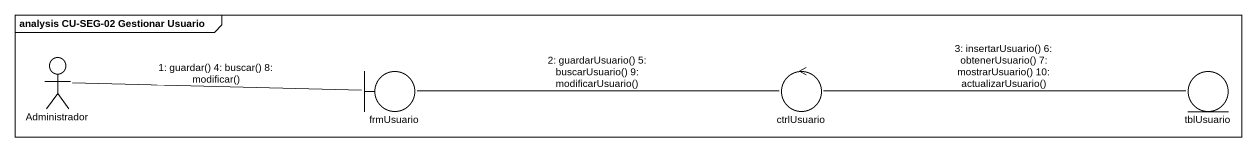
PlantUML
@startuml
mainframe analysis CU-SEG-02 Gestionar Usuario
actor Administrador
boundary frmUsuario
control ctrlUsuario
entity tblUsuario
Administrador -right- frmUsuario : 1: guardar() 4: buscar() 8: modificar()
frmUsuario -right- ctrlUsuario : 2: guardarUsuario() 5: buscarUsuario() 9: modificarUsuario()
ctrlUsuario -right- tblUsuario : 3: insertarUsuario() 6: obtenerUsuario() 7: mostrarUsuario() 10: actualizarUsuario()
@enduml
